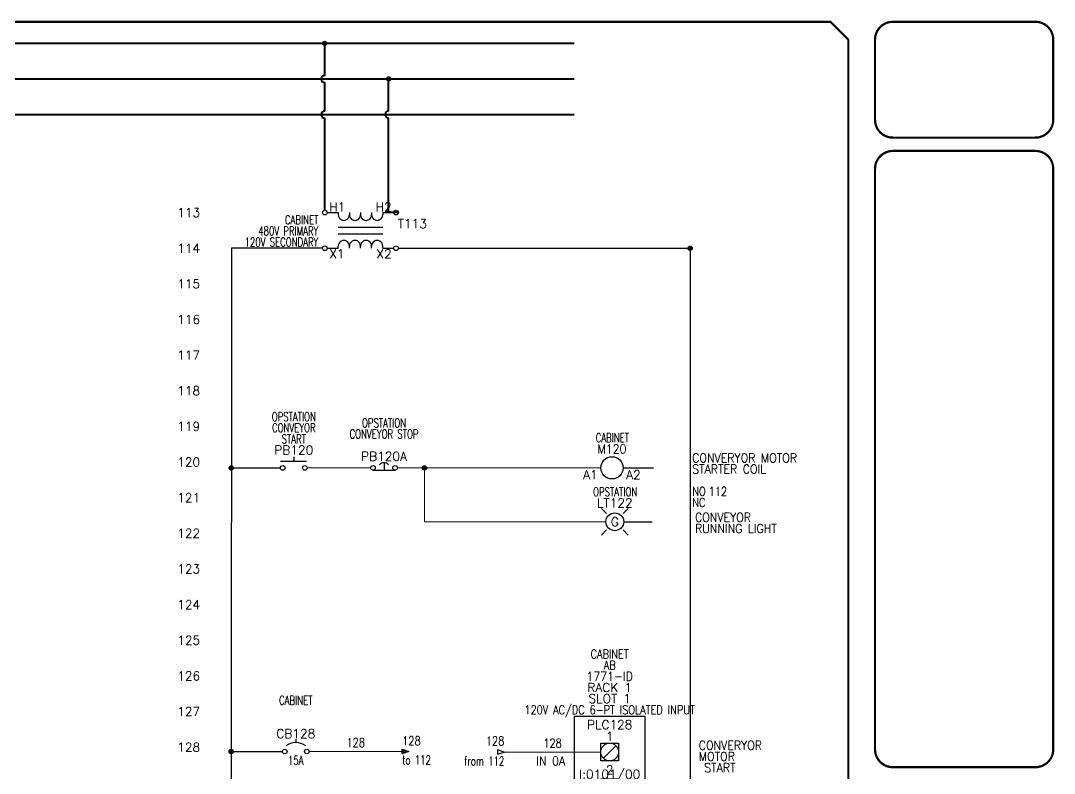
# Model space of a CAD drawing. Header units: inches. Extents: x 0 to 33.5, y 0 to 22.9.
# Drawn here: x 18.98 to 33.48, y 11.88 to 22.44 of the extents above; entities that cross this region are included whole.
import ezdxf
from ezdxf.enums import TextEntityAlignment as Align

# ---------------------------------------------------------------- set-up
doc = ezdxf.new("R2010")
doc.units = ezdxf.units.IN
doc.header["$LTSCALE"] = 0.25
doc.header["$MEASUREMENT"] = 0
doc.linetypes.add('DASHED', pattern=[0.75, 0.5, -0.25])
for name, color, linetype in [('DESC', 150, 'Continuous'), ('LINK', 9, 'DASHED'), ('LOC', 8, 'Continuous'), ('MISC', 7, 'Continuous'), ('SYMS', 7, 'Continuous'), ('TAGS', 150, 'Continuous'), ('TERMS', 123, 'Continuous'), ('TITLE', 7, 'Continuous'), ('WIRENO', 72, 'Continuous'), ('WIREREF', 52, 'Continuous'), ('WIREREF_DEST', 52, 'Continuous'), ('XREF', 7, 'Continuous')]:
    doc.layers.add(name, color=color, linetype=linetype)
for name, color, linetype, lineweight in [('WIRES_10AWG_BLK', 9, 'Continuous', 40), ('WIRES_14AWG_BLK', 9, 'Continuous', 30), ('WIRES_14AWG_RED', 1, 'Continuous', 20), ('WIRES_16AWG_WHT', 7, 'Continuous', 25)]:
    doc.layers.add(name, color=color, linetype=linetype, lineweight=lineweight)
doc.styles.add('ITALIC', font='ITALIC')
doc.styles.add('SIMPLEX', font='SIMPLEX')
doc.styles.add('WD', font='romans.shx')

# ---------------------------------------------------------------- blocks, each defined once
blk = doc.blocks.new('NO_NUM_acade_title')
at = {"layer": 'TITLE'}
blk.add_line((30.594, 22.177), (30.594, 20.781), dxfattribs=at)
at = {"layer": 'TITLE', "const_width": 0.0312}
blk.add_lwpolyline([(30.594, 0.281), (30.594, 22.177), (30.344, 22.427), (0.281, 22.427), (0.031, 22.177), (0.031, 0.281), (0.281, 0.031), (30.344, 0.031)], close=True, dxfattribs=at)
for points in [[(31.219, 22.427, 0.414214), (30.969, 22.177, 0.414214)], [(33.469, 22.177, 0.414214), (33.219, 22.427, 0.414214)], [(30.969, 21.052, 0.414214), (31.219, 20.802, 0.414214)], [(33.219, 20.802, 0.414214), (33.469, 21.052, 0.414214)], [(31.219, 20.615, 0.414214), (30.969, 20.365, 0.414214)], [(33.469, 20.365, 0.414214), (33.219, 20.615, 0.414214)], [(30.969, 12.219, 0.414214), (31.219, 11.969, 0.414214)], [(33.219, 11.969, 0.414214), (33.469, 12.219, 0.414214)]]:
    blk.add_lwpolyline(points, format="xyb", dxfattribs=at)
for points in [[(33.219, 22.427), (31.219, 22.427)], [(30.969, 22.177), (30.969, 21.052)], [(33.469, 22.177), (33.469, 21.052)], [(33.219, 20.802), (31.219, 20.802)], [(33.219, 20.615), (31.219, 20.615)], [(30.969, 20.365), (30.969, 12.219)], [(33.469, 20.365), (33.469, 12.219)], [(31.219, 11.969), (33.219, 11.969)]]:
    blk.add_lwpolyline(points, dxfattribs=at)
at = {"layer": 'TITLE', "color": 1, "style": 'ITALIC'}
for tag, height, p in [('TITLE#1', 0.125, (32.156, 3.406)), ('TITLE#2', 0.125, (32.156, 3.204)), ('TITLE#3', 0.125, (32.156, 3.001)), ('TITLE#4', 0.125, (32.156, 2.799)), ('DWG#', 0.2, (32.156, 0.826))]:
    blk.add_attdef(tag, text='', height=height, dxfattribs=at).set_placement(p, align=Align.CENTER)
at = {"layer": 'TITLE', "color": 1, "style": 'SIMPLEX'}
blk.add_attdef('CAD#', (30.826, 1.958), '', height=0.0938, rotation=90, dxfattribs=at)
at = {"layer": 'TITLE', "color": 1}
for tag, p, height, style in [('ENGINEER', (31.237, 1.958), 0.0938, 'ITALIC'), ('CHKDBY', (32.424, 1.958), 0.0938, 'ITALIC'), ('JOB#', (31.464, 1.644), 0.0938, 'SIMPLEX'), ('DRAWNBY', (32.494, 1.644), 0.0938, 'ITALIC'), ('SCALE', (31.353, 1.344), 0.0938, 'SIMPLEX'), ('DATE', (32.408, 1.344), 0.0938, 'SIMPLEX'), ('SHTS', (32.532, 0.25), 0.2, 'ITALIC')]:
    blk.add_attdef(tag, p, '', height=height, dxfattribs=dict(at, style=style))
at = {"layer": 'TITLE', "color": 1, "style": 'ITALIC'}
blk.add_attdef('SH#', text='', height=0.2, dxfattribs=at).set_placement((31.881, 0.25), align=Align.RIGHT)
at = {"layer": 'TITLE', "color": 7, "flags": 9}
blk.add_attdef('WD_TB', (31.219, 0.031), '', height=0.125, dxfattribs=at)
blk = doc.blocks.new('WD_MLRH')
at = {"style": 'WD'}
blk.add_attdef('RUNGFIRST', text='', height=0.125, dxfattribs=at).set_placement((-0.25, 0), align=Align.MIDDLE_RIGHT)
at = {"style": 'WD', "flags": 1}
for tag, p in [('RUNGHORV', (-0.25, -0.127)), ('RUNGINC', (-0.25, -0.163)), ('WIREMODE', (-0.25, -0.281)), ('RUNGDIST', (-0.25, -0.2)), ('RUNGCNT', (-0.25, -0.237)), ('WIRE-START', (-0.25, -0.356)), ('WIRE-GSUF', (-0.25, -0.396)), ('PH3SPACE', (-0.25, -0.437)), ('WIREFMT', (-0.25, -0.321))]:
    blk.add_attdef(tag, text='', height=0.025, dxfattribs=at).set_placement(p, align=Align.RIGHT)
blk = doc.blocks.new('HXF1')
for p, q in [((-0.469, 0), (-0.312, 0)), ((-0.312, 0), (-0.312, -0.031)), ((-0.156, 0), (-0.156, -0.031)), ((0, 0), (0, -0.031)), ((0.156, 0), (0.156, -0.031)), ((0.312, 0), (0.467, 0)), ((0.312, 0), (0.312, -0.031)), ((-0.312, -0.203), (0.312, -0.203)), ((-0.312, -0.297), (0.312, -0.297)), ((-0.469, -0.5), (-0.312, -0.5)), ((-0.312, -0.5), (-0.312, -0.469)), ((-0.156, -0.5), (-0.156, -0.469)), ((0, -0.5), (0, -0.469)), ((0.156, -0.5), (0.156, -0.469)), ((0.312, -0.5), (0.312, -0.469)), ((0.312, -0.5), (0.467, -0.5))]:
    blk.add_line(p, q)
for centre in [(-0.501, 0), (0.499, 0), (-0.501, -0.5), (0.499, -0.5)]:
    blk.add_circle(centre, 0.0322)
for centre, start, end in [((-0.234, -0.031), 180, 0.001), ((-0.078, -0.031), 180, 0.001), ((0.078, -0.031), 180, 0.001), ((0.234, -0.031), 180, 0.001), ((-0.234, -0.469), 0.001, 180.002), ((-0.078, -0.469), 0.001, 180.002), ((0.078, -0.469), 0.001, 180.002), ((0.234, -0.469), 0.001, 180.002)]:
    blk.add_arc(centre, 0.0781, start, end)
at = {"style": 'WD', "width": 0.7}
for tag, p in [('INST', (-0.591, 0.006)), ('LOC', (-0.591, -0.164)), ('DESC1', (-0.591, -0.32)), ('DESC2', (-0.591, -0.476))]:
    blk.add_attdef(tag, text='', height=0.125, dxfattribs=at).set_placement(p, align=Align.RIGHT)
at = {"linetype": 'Continuous', "style": 'WD', "flags": 8}
for tag, p in [('TERM03', (-0.031, 0.016)), ('TERM02', (0.438, 0.016))]:
    blk.add_attdef(tag, text='', height=0.125, dxfattribs=at).set_placement(p, align=Align.RIGHT)
at = {"style": 'WD'}
for tag, p, height, flags in [('X4TERM01', (-0.533, 0), 0.0125, 1), ('X2TERM01', (-0.501, 0.032), 0.0125, 1), ('X2TERM03', (0, 0.009), 0.0125, 1), ('X2TERM02', (0.499, 0.032), 0.0125, 1), ('X1TERM02', (0.531, 0), 0.0125, 1), ('FAMILY', (0.46, -0.247), 0.01, 9), ('X4TERM04', (-0.533, -0.5), 0.0125, 1), ('X8TERM04', (-0.501, -0.532), 0.0125, 1), ('X8TERM06', (0, -0.507), 0.0125, 1), ('X8TERM05', (0.499, -0.532), 0.0125, 1), ('X1TERM05', (0.531, -0.5), 0.0125, 1)]:
    blk.add_attdef(tag, p, '', height=height, dxfattribs=dict(at, flags=flags))
at = {"linetype": 'Continuous', "style": 'WD', "flags": 8}
blk.add_attdef('TERM01', (-0.438, 0.016), '', height=0.125, dxfattribs=at)
at = {"style": 'WD'}
blk.add_attdef('TAG1', (0.524, -0.219), '', height=0.125, dxfattribs=at)
at = {"linetype": 'Continuous', "style": 'WD', "flags": 9}
for tag, p in [('MFG', (0.484, -0.295)), ('CAT', (0.485, -0.275)), ('ASSYCODE', (0.487, -0.313))]:
    blk.add_attdef(tag, text='', height=0.01, dxfattribs=at).set_placement(p, align=Align.CENTER)
at = {"style": 'WD', "width": 0.7}
blk.add_attdef('RATING1', (0.556, -0.375), '', height=0.125, dxfattribs=at)
at = {"linetype": 'Continuous', "style": 'WD', "flags": 8}
for tag, p in [('TERM06', (-0.031, -0.516)), ('TERM05', (0.438, -0.516))]:
    blk.add_attdef(tag, text='', height=0.125, dxfattribs=at).set_placement(p, align=Align.TOP_RIGHT)
blk.add_attdef('TERM04', text='', height=0.125, dxfattribs=at).set_placement((-0.438, -0.516), align=Align.TOP_LEFT)
blk = doc.blocks.new('WDDOT')
for radius in [0.03, 0.0187, 0.00929]:
    blk.add_circle((0, 0), radius)
blk = doc.blocks.new('HPB11')
for p, q in [((0, 0.156), (0, 0.094)), ((-0.185, 0.094), (0.18, 0.094))]:
    blk.add_line(p, q)
for centre in [(-0.155, 0), (0.155, 0)]:
    blk.add_circle(centre, 0.0322)
at = {"style": 'WD', "width": 0.7}
for tag, p in [('INST', (0, 0.826)), ('LOC', (0, 0.656)), ('DESC1', (0, 0.5)), ('DESC2', (0, 0.344)), ('XREF', (0, -0.219))]:
    blk.add_attdef(tag, text='', height=0.125, dxfattribs=at).set_placement(p, align=Align.CENTER)
at = {"style": 'WD'}
blk.add_attdef('TAG1', text='', height=0.125, dxfattribs=at).set_placement((0, 0.188), align=Align.CENTER)
for tag, p in [('X2LINK', (0, 0.219)), ('X8LINK', (0, 0))]:
    blk.add_attdef(tag, p, '', height=0.01, dxfattribs=at)
for tag, p, height, flags in [('FAMILY', (0.205, 0.152), 0.01, 9), ('CONTACT', (0.205, 0.136), 0.01, 1), ('X4TERM01', (-0.188, 0), 0.0125, 1), ('X1TERM02', (0.188, 0), 0.0125, 1)]:
    blk.add_attdef(tag, p, '', height=height, dxfattribs=dict(at, flags=flags))
at = {"linetype": 'Continuous', "style": 'WD', "flags": 9}
for tag, p in [('ASSYCODE', (0.23, 0.071)), ('MFG', (0.228, 0.089)), ('CAT', (0.23, 0.108))]:
    blk.add_attdef(tag, text='', height=0.01, dxfattribs=at).set_placement(p, align=Align.CENTER)
at = {"linetype": 'Continuous', "style": 'WD', "flags": 8}
blk.add_attdef('TERM01', text='', height=0.125, dxfattribs=at).set_placement((-0.25, -0.031), align=Align.TOP_RIGHT)
blk.add_attdef('TERM02', text='', height=0.125, dxfattribs=at).set_placement((0.25, -0.031), align=Align.TOP_LEFT)
blk = doc.blocks.new('HPB12M')
for p, q in [((0, 0.074), (0, -0.031)), ((-0.156, -0.032), (0.156, -0.032))]:
    blk.add_line(p, q)
for centre in [(-0.155, 0), (0.155, 0)]:
    blk.add_circle(centre, 0.0322)
blk.add_arc((0, -0.006), 0.0781, 36.8699, 143.1301)
at = {"style": 'WD', "width": 0.7}
for tag, p in [('INST', (0, 0.738)), ('LOC', (0, 0.568)), ('DESC1', (0, 0.412)), ('DESC2', (0, 0.255)), ('XREF', (0, -0.232))]:
    blk.add_attdef(tag, text='', height=0.125, dxfattribs=at).set_placement(p, align=Align.CENTER)
at = {"style": 'WD'}
blk.add_attdef('TAG1', text='', height=0.125, dxfattribs=at).set_placement((0, 0.099), align=Align.CENTER)
for tag, p, height, flags in [('X4TERM01', (-0.188, 0), 0.0125, 1), ('FAMILY', (0.054, 0.058), 0.01, 9), ('CONTACT', (0.054, 0.042), 0.01, 9), ('X1TERM02', (0.188, 0), 0.0125, 1)]:
    blk.add_attdef(tag, p, '', height=height, dxfattribs=dict(at, flags=flags))
for tag, p in [('X2LINK', (0, 0.125)), ('X8LINK', (0, -0.094))]:
    blk.add_attdef(tag, p, '', height=0.01, dxfattribs=at)
at = {"linetype": 'Continuous', "style": 'WD', "flags": 9}
for tag, p in [('MFG', (0.076, 0)), ('CAT', (0.076, 0.017)), ('ASSYCODE', (0.076, -0.017))]:
    blk.add_attdef(tag, text='', height=0.01, dxfattribs=at).set_placement(p, align=Align.CENTER)
at = {"linetype": 'Continuous', "style": 'WD', "flags": 8}
blk.add_attdef('TERM01', text='', height=0.125, dxfattribs=at).set_placement((-0.25, -0.016), align=Align.TOP_RIGHT)
blk.add_attdef('TERM02', text='', height=0.125, dxfattribs=at).set_placement((0.25, -0.016), align=Align.TOP_LEFT)
blk = doc.blocks.new('HMS1')
blk.add_circle((0, 0), 0.156)
at = {"style": 'WD'}
for tag, width, p in [('INST', 0.7, (0.006, 0.528)), ('LOC', 0.7, (0.006, 0.359)), ('TAG1', 0.9, (0, 0.202))]:
    blk.add_attdef(tag, text='', height=0.125, dxfattribs=dict(at, width=width)).set_placement(p, align=Align.CENTER)
at = {"style": 'WD', "flags": 9}
blk.add_attdef('FAMILY', text='', height=0.01, dxfattribs=at).set_placement((-0.005, 0.17), align=Align.CENTER)
at = {"linetype": 'Continuous', "style": 'WD', "flags": 1}
for tag, p in [('MFG', (0, 0.14)), ('CAT', (0, 0.159))]:
    blk.add_attdef(tag, text='', height=0.01, dxfattribs=at).set_placement(p, align=Align.MIDDLE)
at = {"style": 'WD'}
for tag, p, width in [('DESC1', (1.126, 0.076), 0.9), ('DESC2', (1.126, -0.081), 0.9), ('DESC3', (1.126, -0.237), 0.9), ('XREFNO', (1.359, -0.393), 0.8), ('XREFNC', (1.359, -0.549), 0.8)]:
    blk.add_attdef(tag, p, '', height=0.125, dxfattribs=dict(at, width=width))
at = {"style": 'WD', "flags": 1}
for tag, p in [('X4TERM01', (-0.156, 0)), ('X1TERM02', (0.156, 0))]:
    blk.add_attdef(tag, p, '', height=0.0125, dxfattribs=at)
at = {"linetype": 'Continuous', "style": 'WD', "flags": 9}
blk.add_attdef('ASSYCODE', text='', height=0.01, dxfattribs=at).set_placement((0, 0.113), align=Align.CENTER)
at = {"linetype": 'Continuous', "style": 'WD'}
blk.add_attdef('TERM01', text='', height=0.125, dxfattribs=at).set_placement((-0.2, -0.035), align=Align.TOP_RIGHT)
blk.add_attdef('TERM02', text='', height=0.125, dxfattribs=at).set_placement((0.2, -0.035), align=Align.TOP_LEFT)
at = {"style": 'WD', "width": 0.8, "flags": 8}
for tag, p in [('NO', (1.126, -0.393)), ('NC', (1.126, -0.549))]:
    blk.add_attdef(tag, p, '', height=0.125, dxfattribs=at)
blk = doc.blocks.new('HLT1G')
for p, q in [((-0.115, 0.115), (-0.186, 0.186)), ((0.115, 0.115), (0.186, 0.186)), ((-0.115, -0.115), (-0.186, -0.186)), ((0.115, -0.115), (0.186, -0.186))]:
    blk.add_line(p, q)
blk.add_circle((0, 0), 0.125)
at = {"style": 'WD', "width": 0.7}
for tag, p in [('INST', (0.006, 0.528)), ('LOC', (0.006, 0.359))]:
    blk.add_attdef(tag, text='', height=0.125, dxfattribs=at).set_placement(p, align=Align.CENTER)
at = {"style": 'WD'}
blk.add_attdef('TAG1', text='', height=0.125, dxfattribs=at).set_placement((0, 0.202), align=Align.CENTER)
at = {"style": 'WD', "flags": 9}
blk.add_attdef('FAMILY', text='', height=0.01, dxfattribs=at).set_placement((-0.005, 0.161), align=Align.CENTER)
at = {"linetype": 'Continuous', "style": 'WD', "flags": 1}
for tag, p in [('CAT', (0, 0.14)), ('MFG', (0, 0.121))]:
    blk.add_attdef(tag, text='', height=0.01, dxfattribs=at).set_placement(p, align=Align.MIDDLE)
at = {"style": 'WD'}
blk.add_attdef('COLOR', text='', height=0.125, dxfattribs=at).set_placement((0, 0), align=Align.MIDDLE)
at = {"style": 'WD', "flags": 1}
for tag, p in [('X4TERM01', (-0.125, 0)), ('X1TERM02', (0.125, 0))]:
    blk.add_attdef(tag, p, '', height=0.0125, dxfattribs=at)
at = {"linetype": 'Continuous', "style": 'WD', "flags": 9}
blk.add_attdef('ASSYCODE', text='', height=0.01, dxfattribs=at).set_placement((-0.003, 0.096), align=Align.CENTER)
at = {"style": 'WD'}
for tag, p, width in [('DESC1', (1.125, 0), 0.9), ('WDTAGALT', (1.125, -0.312), 0.7)]:
    blk.add_attdef(tag, p, '', height=0.125, dxfattribs=dict(at, width=width))
at = {"linetype": 'Continuous', "style": 'WD', "flags": 8}
blk.add_attdef('TERM01', text='', height=0.125, dxfattribs=at).set_placement((-0.175, -0.031), align=Align.TOP_RIGHT)
blk.add_attdef('TERM02', text='', height=0.125, dxfattribs=at).set_placement((0.175, -0.031), align=Align.TOP_LEFT)
at = {"style": 'WD', "width": 0.9}
blk.add_attdef('DESC2', text='', height=0.125, dxfattribs=at).set_placement((1.125, -0.031), align=Align.TOP_LEFT)
blk = doc.blocks.new('HCB1')
blk.add_line((0, 0.173), (0, 0.126))
for centre in [(-0.155, 0), (0.155, 0)]:
    blk.add_circle(centre, 0.0322)
blk.add_arc((0, -0.109), 0.234, 53.1301, 126.8699)
at = {"style": 'WD', "width": 0.7}
for tag, p in [('INST', (0, 0.826)), ('LOC', (0, 0.656)), ('DESC1', (0, 0.5)), ('DESC2', (0, 0.344)), ('RATING1', (0, -0.188)), ('XREF', (0, -0.344))]:
    blk.add_attdef(tag, text='', height=0.125, dxfattribs=at).set_placement(p, align=Align.CENTER)
at = {"style": 'WD'}
blk.add_attdef('TAG1', text='', height=0.125, dxfattribs=at).set_placement((0, 0.188), align=Align.CENTER)
for tag, p in [('X2LINK', (0, 0.219)), ('X8LINK', (0, 0))]:
    blk.add_attdef(tag, p, '', height=0.01, dxfattribs=at)
for tag, p, height, flags in [('FAMILY', (0.205, 0.152), 0.01, 9), ('X4TERM01', (-0.188, 0), 0.0125, 1), ('X1TERM02', (0.188, 0), 0.0125, 1), ('CONTACT', (0.205, 0.133), 0.01, 9)]:
    blk.add_attdef(tag, p, '', height=height, dxfattribs=dict(at, flags=flags))
at = {"linetype": 'Continuous', "style": 'WD', "flags": 9}
for tag, p in [('ASSYCODE', (0.219, 0.062)), ('MFG', (0.228, 0.089)), ('CAT', (0.23, 0.108))]:
    blk.add_attdef(tag, text='', height=0.01, dxfattribs=at).set_placement(p, align=Align.CENTER)
at = {"linetype": 'Continuous', "style": 'WD', "flags": 8}
blk.add_attdef('TERM01', text='', height=0.125, dxfattribs=at).set_placement((-0.25, -0.031), align=Align.TOP_RIGHT)
blk.add_attdef('TERM02', text='', height=0.125, dxfattribs=at).set_placement((0.25, -0.031), align=Align.TOP_LEFT)
blk = doc.blocks.new('WD_WNH')
at = {"linetype": 'Continuous', "style": 'WD', "width": 0.8}
blk.add_attdef('WIRENO', text='', height=0.125, dxfattribs=at).set_placement((0, 0.062), align=Align.CENTER)
at = {"style": 'WD', "flags": 1}
for tag, p in [('W01USER', (0, 0.078)), ('W02USER', (0, 0.07)), ('W03USER', (0, 0.062)), ('W04USER', (0, 0.055)), ('W05USER', (0, 0.047)), ('W06USER', (0, 0.039)), ('W07USER', (0, 0.031)), ('W08USER', (0, 0.023)), ('W09USER', (0, 0.016)), ('W10USER', (0, 0.008))]:
    blk.add_attdef(tag, text='', height=0.005, dxfattribs=at).set_placement(p, align=Align.CENTER)
blk = doc.blocks.new('HA1S1')
for points in [[(0, 0), (0, 0.031), (0.094, 0), (0, -0.031), (0, 0)], [(0.011, 0.016), (0.011, -0.016), (0.058, 0), (0.011, 0.016)]]:
    blk.add_lwpolyline(points)
at = {"style": 'WD', "width": 0.8, "flags": 8}
blk.add_attdef('WIRENO', (0, 0.087), '', height=0.125, dxfattribs=at)
at = {"style": 'WD', "flags": 1}
for tag, p in [('SIGCODE', (-0.02, 0.047)), ('X4TERM01', (0, 0))]:
    blk.add_attdef(tag, p, '', height=0.01, dxfattribs=at)
at = {"style": 'WD', "width": 0.7}
for tag, p in [('XREF', (0, -0.181)), ('DESC1', (0, -0.356))]:
    blk.add_attdef(tag, p, '', height=0.125, dxfattribs=at)
blk = doc.blocks.new('PLCIO_F29')
at = {"layer": 'SYMS'}
for p, q in [((0.5, 0.5), (-0.5, 0.5)), ((-0.5, 0.5), (-0.5, -6.375)), ((0.5, -6.375), (0.5, 0.5)), ((-0.125, 0.125), (0.125, 0.125)), ((-0.125, -0.125), (-0.125, 0.125)), ((-0.125, 0.125), (0.125, 0.125)), ((-0.125, -0.125), (-0.125, 0.125)), ((0.088, 0.088), (-0.088, -0.088)), ((0.125, 0.125), (0.125, -0.125)), ((0.125, 0.125), (0.125, -0.125)), ((0.125, -0.125), (-0.125, -0.125)), ((0.125, -0.125), (-0.125, -0.125)), ((-0.125, -0.375), (0.125, -0.375)), ((-0.125, -0.625), (-0.125, -0.375)), ((0.088, -0.412), (-0.088, -0.588)), ((0.125, -0.375), (0.125, -0.625)), ((0.125, -0.625), (-0.125, -0.625)), ((-0.125, -0.875), (0.125, -0.875)), ((-0.125, -1.125), (-0.125, -0.875)), ((-0.125, -0.875), (0.125, -0.875)), ((-0.125, -1.125), (-0.125, -0.875)), ((0.088, -0.912), (-0.088, -1.088)), ((0.125, -0.875), (0.125, -1.125)), ((0.125, -0.875), (0.125, -1.125)), ((0.125, -1.125), (-0.125, -1.125)), ((0.125, -1.125), (-0.125, -1.125)), ((-0.125, -1.375), (0.125, -1.375)), ((-0.125, -1.625), (-0.125, -1.375)), ((0.088, -1.412), (-0.088, -1.588)), ((0.125, -1.375), (0.125, -1.625)), ((0.125, -1.625), (-0.125, -1.625)), ((-0.125, -2.375), (0.125, -2.375)), ((-0.125, -2.625), (-0.125, -2.375)), ((-0.125, -2.375), (0.125, -2.375)), ((-0.125, -2.625), (-0.125, -2.375)), ((0.088, -2.412), (-0.088, -2.588)), ((0.125, -2.375), (0.125, -2.625)), ((0.125, -2.375), (0.125, -2.625)), ((0.125, -2.625), (-0.125, -2.625)), ((0.125, -2.625), (-0.125, -2.625)), ((-0.125, -2.875), (0.125, -2.875)), ((-0.125, -3.125), (-0.125, -2.875)), ((0.125, -2.875), (0.125, -3.125)), ((0.088, -2.912), (-0.088, -3.088)), ((0.125, -3.125), (-0.125, -3.125)), ((-0.125, -3.375), (0.125, -3.375)), ((-0.125, -3.625), (-0.125, -3.375)), ((-0.125, -3.375), (0.125, -3.375)), ((-0.125, -3.625), (-0.125, -3.375)), ((0.088, -3.412), (-0.088, -3.588)), ((0.125, -3.375), (0.125, -3.625)), ((0.125, -3.375), (0.125, -3.625)), ((0.125, -3.625), (-0.125, -3.625)), ((0.125, -3.625), (-0.125, -3.625)), ((-0.125, -3.875), (0.125, -3.875)), ((-0.125, -4.125), (-0.125, -3.875)), ((0.088, -3.912), (-0.088, -4.088)), ((0.125, -3.875), (0.125, -4.125)), ((0.125, -4.125), (-0.125, -4.125)), ((-0.125, -4.375), (0.125, -4.375)), ((-0.125, -4.625), (-0.125, -4.375)), ((-0.125, -4.375), (0.125, -4.375)), ((-0.125, -4.625), (-0.125, -4.375)), ((0.088, -4.412), (-0.088, -4.588)), ((0.125, -4.375), (0.125, -4.625)), ((0.125, -4.375), (0.125, -4.625)), ((0.125, -4.625), (-0.125, -4.625)), ((0.125, -4.625), (-0.125, -4.625)), ((-0.125, -4.875), (0.125, -4.875)), ((-0.125, -5.125), (-0.125, -4.875)), ((0.088, -4.912), (-0.088, -5.088)), ((0.125, -4.875), (0.125, -5.125)), ((0.125, -5.125), (-0.125, -5.125)), ((-0.125, -5.375), (0.125, -5.375)), ((-0.125, -5.625), (-0.125, -5.375)), ((-0.125, -5.375), (0.125, -5.375)), ((-0.125, -5.625), (-0.125, -5.375)), ((0.088, -5.412), (-0.088, -5.588)), ((0.125, -5.375), (0.125, -5.625)), ((0.125, -5.375), (0.125, -5.625)), ((0.125, -5.625), (-0.125, -5.625)), ((0.125, -5.625), (-0.125, -5.625)), ((-0.125, -5.875), (0.125, -5.875)), ((-0.125, -6.125), (-0.125, -5.875)), ((0.088, -5.912), (-0.088, -6.088)), ((0.125, -5.875), (0.125, -6.125)), ((0.125, -6.125), (-0.125, -6.125)), ((-0.5, -6.375), (0.5, -6.375))]:
    blk.add_line(p, q, dxfattribs=at)
for centre in [(0, 0), (0, -0.5), (0, -1), (0, -1.5), (0, -2.5), (0, -3), (0, -3.5), (0, -4), (0, -4.5), (0, -5), (0, -5.5), (0, -6)]:
    blk.add_circle(centre, 0.125, dxfattribs=at)
at = {"layer": 'SYMS', "style": 'WD'}
for tag, width, p in [('INST', 0.8, (0, 1.482)), ('LOC', 0.8, (0, 1.312)), ('MFG', 0.8, (0, 1.156)), ('CAT', 0.9, (0, 1)), ('DESC', 0.8, (0, 0.53)), ('TERM01', 0.9, (0, 0.156)), ('TERM02', 0.9, (0, -0.312)), ('TERM03', 0.9, (0, -0.812)), ('TERM04', 0.9, (0, -1.312)), ('TERM05', 0.9, (0, -2.312)), ('TERM06', 0.9, (0, -2.812)), ('TERM07', 0.9, (0, -3.312)), ('TERM08', 0.9, (0, -3.812)), ('TERM09', 0.9, (0, -4.312)), ('TERM10', 0.9, (0, -4.812)), ('TERM11', 0.9, (0, -5.312)), ('TERM12', 0.9, (0, -5.812))]:
    blk.add_attdef(tag, text='', height=0.125, dxfattribs=dict(at, width=width)).set_placement(p, align=Align.CENTER)
at = {"layer": 'SYMS', "linetype": 'Continuous', "style": 'WD', "flags": 9}
blk.add_attdef('ASSYCODE', text='', height=0.01, dxfattribs=at).set_placement((0.23, 1.071), align=Align.CENTER)
at = {"layer": 'SYMS', "style": 'WD'}
for tag, p in [('LINE1', (0, 0.844)), ('LINE2', (0, 0.688)), ('TAG', (0, 0.322))]:
    blk.add_attdef(tag, text='', height=0.125, dxfattribs=at).set_placement(p, align=Align.CENTER)
at = {"layer": 'SYMS', "style": 'WD', "width": 0.9}
for tag, p in [('DESCA01', (1.25, 0.031)), ('DESCB01', (1.25, -0.125)), ('DESCC01', (1.25, -0.281)), ('DESCD01', (1.25, -0.438)), ('DESCE01', (1.25, -0.594)), ('DESCA03', (1.25, -0.969)), ('DESCB03', (1.25, -1.125)), ('DESCC03', (1.25, -1.281)), ('DESCD03', (1.25, -1.438)), ('DESCE03', (1.25, -1.594)), ('DESCA05', (1.25, -2.469)), ('DESCB05', (1.25, -2.625)), ('DESCC05', (1.25, -2.781)), ('DESCD05', (1.25, -2.938)), ('DESCE05', (1.25, -3.094)), ('DESCA07', (1.25, -3.469)), ('DESCB07', (1.25, -3.625)), ('DESCC07', (1.25, -3.781)), ('DESCD07', (1.25, -3.938)), ('DESCE07', (1.25, -4.094)), ('DESCA09', (1.25, -4.469)), ('DESCB09', (1.25, -4.625)), ('DESCC09', (1.25, -4.781)), ('DESCD09', (1.25, -4.938)), ('DESCE09', (1.25, -5.094)), ('DESCA11', (1.25, -5.469)), ('DESCB11', (1.25, -5.625)), ('DESCC11', (1.25, -5.781)), ('DESCD11', (1.25, -5.938)), ('DESCE11', (1.25, -6.094))]:
    blk.add_attdef(tag, p, '', height=0.125, dxfattribs=at)
at = {"layer": 'SYMS', "style": 'WD', "flags": 1}
for tag, p in [('X4TERM01', (-0.125, 0)), ('X1TERM02', (0.125, -0.5)), ('X4TERM03', (-0.125, -1)), ('X1TERM04', (0.125, -1.5)), ('X4TERM05', (-0.125, -2.5)), ('X1TERM06', (0.125, -3)), ('X4TERM07', (-0.125, -3.5)), ('X1TERM08', (0.125, -4)), ('X4TERM09', (-0.125, -4.5)), ('X1TERM10', (0.125, -5)), ('X4TERM11', (-0.125, -5.5)), ('X1TERM12', (0.125, -6))]:
    blk.add_attdef(tag, p, '', height=0.01, dxfattribs=at)
at = {"layer": 'SYMS', "style": 'WD', "width": 0.9}
for tag, p in [('TERMDESC01', (-0.625, -0.062)), ('TERMDESC03', (-0.625, -1.062)), ('TERMDESC05', (-0.625, -2.562)), ('TERMDESC07', (-0.625, -3.562)), ('TERMDESC09', (-0.625, -4.562)), ('TERMDESC11', (-0.625, -5.562))]:
    blk.add_attdef(tag, text='', height=0.125, dxfattribs=at).set_placement(p, align=Align.TOP_RIGHT)
at = {"layer": 'SYMS', "style": 'WD'}
for tag, p in [('TAGA01', (0, -0.25)), ('TAGA03', (0, -1.188)), ('TAGA05', (0, -2.688)), ('TAGA07', (0, -3.688)), ('TAGA09', (0, -4.688)), ('TAGA11', (0, -5.688))]:
    blk.add_attdef(tag, text='', height=0.125, dxfattribs=at).set_placement(p, align=Align.TOP_CENTER)
at = {"layer": 'SYMS', "style": 'WD', "width": 0.9}
for tag, p in [('TERMDESC02', (0.625, -0.562)), ('TERMDESC04', (0.625, -1.562)), ('TERMDESC06', (0.625, -3.062)), ('TERMDESC08', (0.625, -4.062)), ('TERMDESC10', (0.625, -5.062)), ('TERMDESC12', (0.625, -6.062))]:
    blk.add_attdef(tag, text='', height=0.125, dxfattribs=at).set_placement(p, align=Align.TOP_LEFT)
blk = doc.blocks.new('HA1D3')
blk.add_lwpolyline([(-0.094, 0), (-0.094, -0.031), (0, 0), (-0.094, 0.031), (-0.094, 0)])
at = {"style": 'WD', "width": 0.8, "flags": 8}
blk.add_attdef('WIRENO', text='', height=0.125, dxfattribs=at).set_placement((0, 0.094), align=Align.RIGHT)
at = {"style": 'WD', "flags": 1}
blk.add_attdef('SIGCODE', text='', height=0.01, dxfattribs=at).set_placement((-0.02, 0.047), align=Align.RIGHT)
blk.add_attdef('X1TERM01', (0, 0), '', height=0.01, dxfattribs=at)
at = {"style": 'WD', "width": 0.7}
for tag, p in [('XREF', (0, -0.188)), ('DESC1', (0, -0.375))]:
    blk.add_attdef(tag, text='', height=0.125, dxfattribs=at).set_placement(p, align=Align.RIGHT)

msp = doc.modelspace()

# ---------------------------------------------------------------- linework, layer by layer
at = {"layer": 'WIRES_10AWG_BLK'}
for p, q in [((1.688, 22.125), (26.75, 22.125)), ((23.249, 21.675), (23.249, 22.125)), ((1.688, 21.625), (26.75, 21.625)), ((24.145, 21.175), (24.145, 21.625)), ((23.249, 21.175), (23.249, 21.575)), ((1.688, 21.125), (26.75, 21.125)), ((23.249, 19.782), (23.249, 21.075)), ((24.145, 19.75), (24.145, 21.075)), ((24.281, 19.75), (24.145, 19.75))]:
    msp.add_line(p, q, dxfattribs=at)
for centre in [(23.249, 21.625), (23.249, 21.125), (24.145, 21.125)]:
    msp.add_arc(centre, 0.05, 90, 270, dxfattribs=at)
at = {"layer": 'WIRES_14AWG_BLK'}
for p, q in [((21.939, 19.25), (21.928, 4.905)), ((23.217, 19.25), (21.939, 19.25)), ((24.281, 19.25), (28.375, 19.25)), ((28.375, 19.247), (28.375, 5.003)), ((21.936, 16.168), (22.626, 16.168)), ((21.935, 12.189), (22.655, 12.189))]:
    msp.add_line(p, q, dxfattribs=at)
at = {"layer": 'WIRES_14AWG_RED'}
for p, q in [((23.001, 16.168), (23.892, 16.168)), ((24.267, 16.168), (27.122, 16.169)), ((24.646, 16.168), (24.646, 15.412)), ((24.646, 15.412), (27.193, 15.412)), ((23.03, 12.189), (24.336, 12.189)), ((27.121, 12.182), (25.767, 12.182))]:
    msp.add_line(p, q, dxfattribs=at)
at = {"layer": 'WIRES_16AWG_WHT'}
for p, q in [((27.434, 16.168), (27.86, 16.169)), ((27.443, 15.412), (27.844, 15.412))]:
    msp.add_line(p, q, dxfattribs=at)

# ---------------------------------------------------------------- block references
msp.add_blockref('NO_NUM_acade_title', (0, 0))
at = {"layer": 'LINK'}
msp.add_blockref('WD_MLRH', (21.75, 19.75), dxfattribs=at).add_auto_attribs({'RUNGFIRST': '113'})
at = {"layer": 'SYMS'}
for p in [(23.249, 22.125), (24.145, 21.625), (28.375, 19.25), (21.936, 16.168), (24.646, 16.168), (21.935, 12.189)]:
    msp.add_blockref('WDDOT', p, dxfattribs=at)
ref = msp.add_blockref('HXF1', (23.75, 19.75), dxfattribs=at)
ref.add_attrib('TERM04', 'X1', dxfattribs={"layer": 'TERMS', "linetype": 'Continuous', "height": 0.125, "style": 'WD', "flags": 8}).set_placement((23.312, 19.234), align=Align.TOP_LEFT)
ref.add_attrib('TERM05', 'X2', dxfattribs={"layer": 'TERMS', "linetype": 'Continuous', "height": 0.125, "style": 'WD', "flags": 8}).set_placement((24.188, 19.234), align=Align.TOP_RIGHT)
ref.add_attrib('TAG1', 'T113', (24.274, 19.531), dxfattribs={"layer": 'TAGS', "height": 0.125, "style": 'WD'})
ref.add_attrib('DESC1', '480V PRIMARY', dxfattribs={"layer": 'DESC', "height": 0.125, "style": 'WD', "width": 0.7}).set_placement((23.159, 19.43), align=Align.RIGHT)
ref.add_attrib('DESC2', '120V SECONDARY', dxfattribs={"layer": 'DESC', "height": 0.125, "style": 'WD', "width": 0.7}).set_placement((23.159, 19.274), align=Align.RIGHT)
ref.add_attrib('LOC', 'CABINET', dxfattribs={"layer": 'LOC', "height": 0.125, "style": 'WD', "width": 0.7}).set_placement((23.159, 19.586), align=Align.RIGHT)
ref.add_attrib('TERM02', 'H2', dxfattribs={"layer": 'TERMS', "linetype": 'Continuous', "height": 0.125, "style": 'WD', "flags": 8}).set_placement((24.188, 19.766), align=Align.RIGHT)
ref.add_attrib('TERM01', 'H1', (23.312, 19.766), dxfattribs={"layer": 'TERMS', "linetype": 'Continuous', "height": 0.125, "style": 'WD', "flags": 8})
ref = msp.add_blockref('HPB11', (22.814, 16.168), dxfattribs=at)
ref.add_attrib('LOC', 'OPSTATION', dxfattribs={"layer": 'LOC', "height": 0.125, "style": 'WD', "width": 0.7}).set_placement((22.814, 16.824), align=Align.CENTER)
ref.add_attrib('DESC2', 'START', dxfattribs={"layer": 'DESC', "height": 0.125, "style": 'WD', "width": 0.7}).set_placement((22.814, 16.512), align=Align.CENTER)
ref.add_attrib('DESC1', 'CONVEYOR', dxfattribs={"layer": 'DESC', "height": 0.125, "style": 'WD', "width": 0.7}).set_placement((22.814, 16.668), align=Align.CENTER)
ref.add_attrib('TAG1', 'PB120', dxfattribs={"layer": 'TAGS', "height": 0.125, "style": 'WD'}).set_placement((22.814, 16.356), align=Align.CENTER)
ref = msp.add_blockref('HPB12M', (24.08, 16.169), dxfattribs=at)
ref.add_attrib('LOC', 'OPSTATION', dxfattribs={"layer": 'LOC', "height": 0.125, "style": 'WD', "width": 0.7}).set_placement((24.08, 16.737), align=Align.CENTER)
ref.add_attrib('DESC1', 'CONVEYOR STOP', dxfattribs={"layer": 'DESC', "height": 0.125, "style": 'WD', "width": 0.7}).set_placement((24.08, 16.581), align=Align.CENTER)
ref.add_attrib('TAG1', 'PB120A', dxfattribs={"layer": 'TAGS', "height": 0.125, "style": 'WD'}).set_placement((24.08, 16.269), align=Align.CENTER)
ref = msp.add_blockref('HMS1', (27.278, 16.169), dxfattribs=at)
ref.add_attrib('LOC', 'CABINET', dxfattribs={"layer": 'LOC', "height": 0.125, "style": 'WD', "width": 0.7}).set_placement((27.284, 16.528), align=Align.CENTER)
ref.add_attrib('NC', 'NC', (28.404, 15.62), dxfattribs={"layer": 'MISC', "height": 0.125, "style": 'WD', "width": 0.8, "flags": 8})
ref.add_attrib('NO', 'NO', (28.404, 15.776), dxfattribs={"layer": 'MISC', "height": 0.125, "style": 'WD', "width": 0.8, "flags": 8})
ref.add_attrib('TERM02', 'A2', dxfattribs={"layer": 'TERMS', "linetype": 'Continuous', "height": 0.125, "style": 'WD'}).set_placement((27.478, 16.134), align=Align.TOP_LEFT)
ref.add_attrib('TERM01', 'A1', dxfattribs={"layer": 'TERMS', "linetype": 'Continuous', "height": 0.125, "style": 'WD'}).set_placement((27.078, 16.134), align=Align.TOP_RIGHT)
ref.add_attrib('XREFNO', '112', (28.637, 15.776), dxfattribs={"layer": 'XREF', "height": 0.125, "style": 'WD', "width": 0.8})
ref.add_attrib('DESC2', 'STARTER COIL', (28.404, 16.089), dxfattribs={"layer": 'DESC', "height": 0.125, "style": 'WD', "width": 0.9})
ref.add_attrib('DESC1', 'CONVERYOR MOTOR', (28.404, 16.245), dxfattribs={"layer": 'DESC', "height": 0.125, "style": 'WD', "width": 0.9})
ref.add_attrib('TAG1', 'M120', dxfattribs={"layer": 'TAGS', "height": 0.125, "style": 'WD', "width": 0.9}).set_placement((27.278, 16.372), align=Align.CENTER)
ref = msp.add_blockref('HLT1G', (27.318, 15.412), dxfattribs=at)
ref.add_attrib('LOC', 'OPSTATION', dxfattribs={"layer": 'LOC', "height": 0.125, "style": 'WD', "width": 0.7}).set_placement((27.323, 15.77), align=Align.CENTER)
ref.add_attrib('DESC2', 'RUNNING LIGHT', dxfattribs={"layer": 'DESC', "height": 0.125, "style": 'WD', "width": 0.9}).set_placement((28.443, 15.38), align=Align.TOP_LEFT)
ref.add_attrib('DESC1', 'CONVEYOR ', (28.443, 15.412), dxfattribs={"layer": 'DESC', "height": 0.125, "style": 'WD', "width": 0.9})
ref.add_attrib('TAG1', 'LT122', dxfattribs={"layer": 'TAGS', "height": 0.125, "style": 'WD'}).set_placement((27.318, 15.614), align=Align.CENTER)
ref.add_attrib('COLOR', 'G', dxfattribs={"layer": 'MISC', "height": 0.125, "style": 'WD'}).set_placement((27.318, 15.412), align=Align.MIDDLE)
ref = msp.add_blockref('PLCIO_F29', (27.246, 12.182), dxfattribs=at)
ref.add_attrib('TERM01', '1', dxfattribs={"layer": 'TERMS', "height": 0.125, "style": 'WD', "width": 0.9}).set_placement((27.246, 12.338), align=Align.CENTER)
ref.add_attrib('TAGA01', 'I:0101/00', dxfattribs={"layer": 'TAGS', "height": 0.125, "style": 'WD'}).set_placement((27.246, 11.932), align=Align.TOP_CENTER)
ref.add_attrib('DESCA01', 'CONVERYOR ', (28.496, 12.213), dxfattribs={"layer": 'DESC', "height": 0.125, "style": 'WD', "width": 0.9})
ref.add_attrib('DESCB01', 'MOTOR', (28.496, 12.057), dxfattribs={"layer": 'DESC', "height": 0.125, "style": 'WD', "width": 0.9})
ref.add_attrib('CAT', '1771-ID', dxfattribs={"layer": 'MISC', "height": 0.125, "style": 'WD', "width": 0.9}).set_placement((27.246, 13.182), align=Align.CENTER)
ref.add_attrib('LOC', 'CABINET', dxfattribs={"layer": 'LOC', "height": 0.125, "style": 'WD', "width": 0.8}).set_placement((27.246, 13.494), align=Align.CENTER)
ref.add_attrib('MFG', 'AB', dxfattribs={"layer": 'MISC', "height": 0.125, "style": 'WD', "width": 0.8}).set_placement((27.246, 13.338), align=Align.CENTER)
ref.add_attrib('LINE2', 'SLOT 1', dxfattribs={"layer": 'MISC', "height": 0.125, "style": 'WD'}).set_placement((27.246, 12.869), align=Align.CENTER)
ref.add_attrib('TAG', 'PLC128', dxfattribs={"layer": 'TAGS', "height": 0.125, "style": 'WD'}).set_placement((27.246, 12.503), align=Align.CENTER)
ref.add_attrib('DESC', '120V AC/DC 6-PT ISOLATED INPUT', dxfattribs={"layer": 'DESC', "height": 0.125, "style": 'WD', "width": 0.8}).set_placement((27.246, 12.711), align=Align.CENTER)
ref.add_attrib('LINE1', 'RACK 1', dxfattribs={"layer": 'MISC', "height": 0.125, "style": 'WD'}).set_placement((27.246, 13.025), align=Align.CENTER)
ref.add_attrib('DESCC01', ' START', (28.496, 11.9), dxfattribs={"layer": 'DESC', "height": 0.125, "style": 'WD', "width": 0.9})
ref.add_attrib('TERMDESC01', 'IN 0A', dxfattribs={"layer": 'TERMS', "height": 0.125, "style": 'WD', "width": 0.9}).set_placement((26.621, 12.119), align=Align.TOP_RIGHT)
ref.add_attrib('TERM02', '2', dxfattribs={"layer": 'TERMS', "height": 0.125, "style": 'WD', "width": 0.9}).set_placement((27.246, 11.869), align=Align.CENTER)
ref.add_attrib('TERMDESC02', 'IN 0B', dxfattribs={"layer": 'TERMS', "height": 0.125, "style": 'WD', "width": 0.9}).set_placement((27.871, 11.619), align=Align.TOP_LEFT)
ref.add_attrib('TERM03', '3', dxfattribs={"layer": 'TERMS', "height": 0.125, "style": 'WD', "width": 0.9}).set_placement((27.246, 11.369), align=Align.CENTER)
ref.add_attrib('TAGA03', 'I:0101/01', dxfattribs={"layer": 'TAGS', "height": 0.125, "style": 'WD'}).set_placement((27.246, 10.994), align=Align.TOP_CENTER)
ref.add_attrib('TERMDESC03', 'IN 1A', dxfattribs={"layer": 'TERMS', "height": 0.125, "style": 'WD', "width": 0.9}).set_placement((26.621, 11.119), align=Align.TOP_RIGHT)
ref.add_attrib('TERM04', '4', dxfattribs={"layer": 'TERMS', "height": 0.125, "style": 'WD', "width": 0.9}).set_placement((27.246, 10.869), align=Align.CENTER)
ref.add_attrib('TERMDESC04', 'IN 1B', dxfattribs={"layer": 'TERMS', "height": 0.125, "style": 'WD', "width": 0.9}).set_placement((27.871, 10.619), align=Align.TOP_LEFT)
ref.add_attrib('TERM05', '5', dxfattribs={"layer": 'TERMS', "height": 0.125, "style": 'WD', "width": 0.9}).set_placement((27.246, 9.869), align=Align.CENTER)
ref.add_attrib('TAGA05', 'I:0101/02', dxfattribs={"layer": 'TAGS', "height": 0.125, "style": 'WD'}).set_placement((27.246, 9.494), align=Align.TOP_CENTER)
ref.add_attrib('TERMDESC05', 'IN 2A', dxfattribs={"layer": 'TERMS', "height": 0.125, "style": 'WD', "width": 0.9}).set_placement((26.621, 9.619), align=Align.TOP_RIGHT)
ref.add_attrib('TERM06', '6', dxfattribs={"layer": 'TERMS', "height": 0.125, "style": 'WD', "width": 0.9}).set_placement((27.246, 9.369), align=Align.CENTER)
ref.add_attrib('TERMDESC06', 'IN 2B', dxfattribs={"layer": 'TERMS', "height": 0.125, "style": 'WD', "width": 0.9}).set_placement((27.871, 9.119), align=Align.TOP_LEFT)
ref.add_attrib('TERM07', '7', dxfattribs={"layer": 'TERMS', "height": 0.125, "style": 'WD', "width": 0.9}).set_placement((27.246, 8.869), align=Align.CENTER)
ref.add_attrib('TAGA07', 'I:0101/03', dxfattribs={"layer": 'TAGS', "height": 0.125, "style": 'WD'}).set_placement((27.246, 8.494), align=Align.TOP_CENTER)
ref.add_attrib('TERMDESC07', 'IN 3A', dxfattribs={"layer": 'TERMS', "height": 0.125, "style": 'WD', "width": 0.9}).set_placement((26.621, 8.619), align=Align.TOP_RIGHT)
ref.add_attrib('TERM08', '8', dxfattribs={"layer": 'TERMS', "height": 0.125, "style": 'WD', "width": 0.9}).set_placement((27.246, 8.369), align=Align.CENTER)
ref.add_attrib('TERMDESC08', 'IN 3B', dxfattribs={"layer": 'TERMS', "height": 0.125, "style": 'WD', "width": 0.9}).set_placement((27.871, 8.119), align=Align.TOP_LEFT)
ref.add_attrib('TERM09', '9', dxfattribs={"layer": 'TERMS', "height": 0.125, "style": 'WD', "width": 0.9}).set_placement((27.246, 7.869), align=Align.CENTER)
ref.add_attrib('TAGA09', 'I:0101/04', dxfattribs={"layer": 'TAGS', "height": 0.125, "style": 'WD'}).set_placement((27.246, 7.494), align=Align.TOP_CENTER)
ref.add_attrib('TERMDESC09', 'IN 4A', dxfattribs={"layer": 'TERMS', "height": 0.125, "style": 'WD', "width": 0.9}).set_placement((26.621, 7.619), align=Align.TOP_RIGHT)
ref.add_attrib('TERM10', '10', dxfattribs={"layer": 'TERMS', "height": 0.125, "style": 'WD', "width": 0.9}).set_placement((27.246, 7.369), align=Align.CENTER)
ref.add_attrib('TERMDESC10', 'IN 4B', dxfattribs={"layer": 'TERMS', "height": 0.125, "style": 'WD', "width": 0.9}).set_placement((27.871, 7.119), align=Align.TOP_LEFT)
ref.add_attrib('TERM11', '11', dxfattribs={"layer": 'TERMS', "height": 0.125, "style": 'WD', "width": 0.9}).set_placement((27.246, 6.869), align=Align.CENTER)
ref.add_attrib('TAGA11', 'I:0101/05', dxfattribs={"layer": 'TAGS', "height": 0.125, "style": 'WD'}).set_placement((27.246, 6.494), align=Align.TOP_CENTER)
ref.add_attrib('TERMDESC11', 'IN 5A', dxfattribs={"layer": 'TERMS', "height": 0.125, "style": 'WD', "width": 0.9}).set_placement((26.621, 6.619), align=Align.TOP_RIGHT)
ref.add_attrib('TERM12', '12', dxfattribs={"layer": 'TERMS', "height": 0.125, "style": 'WD', "width": 0.9}).set_placement((27.246, 6.369), align=Align.CENTER)
ref.add_attrib('TERMDESC12', 'IN 5B', dxfattribs={"layer": 'TERMS', "height": 0.125, "style": 'WD', "width": 0.9}).set_placement((27.871, 6.119), align=Align.TOP_LEFT)
ref = msp.add_blockref('HCB1', (22.842, 12.189), dxfattribs=at)
ref.add_attrib('RATING1', '15A', dxfattribs={"layer": 'MISC', "height": 0.125, "style": 'WD', "width": 0.7}).set_placement((22.842, 12.002), align=Align.CENTER)
ref.add_attrib('LOC', 'CABINET', dxfattribs={"layer": 'LOC', "height": 0.125, "style": 'WD', "width": 0.7}).set_placement((22.842, 12.845), align=Align.CENTER)
ref.add_attrib('TAG1', 'CB128', dxfattribs={"layer": 'TAGS', "height": 0.125, "style": 'WD'}).set_placement((22.842, 12.377), align=Align.CENTER)
ref = msp.add_blockref('HA1S1', (24.336, 12.189), dxfattribs=at)
ref.add_attrib('WIRENO', '128', (24.336, 12.277), dxfattribs={"layer": 'WIREREF', "height": 0.125, "style": 'WD', "width": 0.8, "flags": 8})
ref.add_attrib('XREF', 'to 112', (24.336, 12.008), dxfattribs={"layer": 'XREF', "height": 0.125, "style": 'WD', "width": 0.7})
ref = msp.add_blockref('HA1D3', (25.767, 12.182), dxfattribs=at)
ref.add_attrib('WIRENO', '128', dxfattribs={"layer": 'WIREREF_DEST', "height": 0.125, "style": 'WD', "width": 0.8, "flags": 8}).set_placement((25.767, 12.275), align=Align.RIGHT)
ref.add_attrib('XREF', 'from 112', dxfattribs={"layer": 'XREF', "height": 0.125, "style": 'WD', "width": 0.7}).set_placement((25.767, 11.994), align=Align.RIGHT)
at = {"layer": 'WIRENO'}
ref = msp.add_blockref('WD_WNH', (23.683, 12.189), dxfattribs=at)
ref.add_attrib('WIRENO', '128', dxfattribs={"linetype": 'Continuous', "height": 0.125, "style": 'WD', "width": 0.8}).set_placement((23.683, 12.252), align=Align.CENTER)
ref = msp.add_blockref('WD_WNH', (26.444, 12.182), dxfattribs=at)
ref.add_attrib('WIRENO', '128', dxfattribs={"linetype": 'Continuous', "height": 0.125, "style": 'WD', "width": 0.8}).set_placement((26.444, 12.244), align=Align.CENTER)

# ---------------------------------------------------------------- texts
at = {"layer": 'LINK', "style": 'WD'}
for s, p in [('114', (21.5, 19.25)), ('115', (21.5, 18.75)), ('116', (21.5, 18.25)), ('117', (21.5, 17.75)), ('118', (21.5, 17.25)), ('119', (21.5, 16.75)), ('120', (21.5, 16.25)), ('121', (21.5, 15.75)), ('122', (21.5, 15.25)), ('123', (21.5, 14.75)), ('124', (21.5, 14.25)), ('125', (21.5, 13.75)), ('126', (21.5, 13.25)), ('127', (21.5, 12.75)), ('128', (21.5, 12.25))]:
    msp.add_text(s, height=0.125, dxfattribs=at).set_placement(p, align=Align.MIDDLE_RIGHT)

doc.saveas('drawing.dxf')
